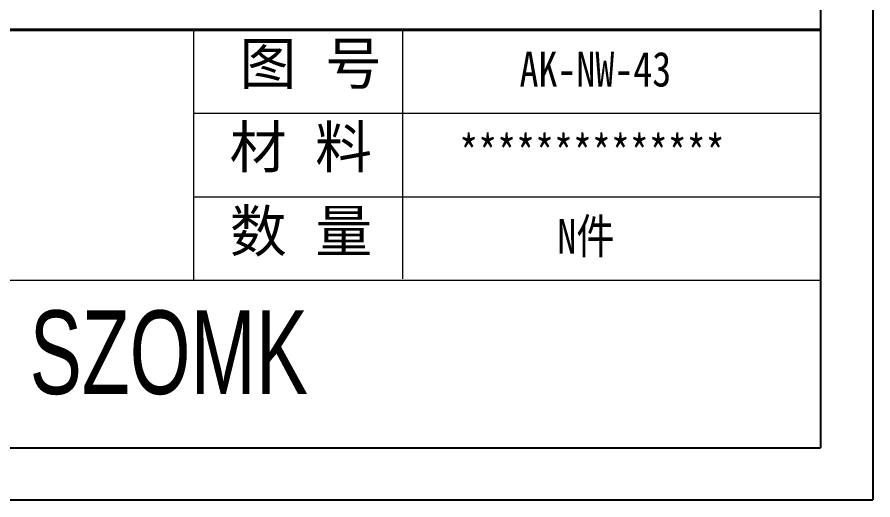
# Model space of a CAD drawing. Header units: inches. Extents: x -602 to 2189, y 557 to 1254.
# Drawn here: x 111.2 to 382.9, y 557.2 to 710.6 of the extents above; entities that cross this region are included whole.
import ezdxf

# ---------------------------------------------------------------- set-up
doc = ezdxf.new("R2010")
doc.units = ezdxf.units.IN
doc.layers.add('文字', color=81, linetype='Continuous')
doc.layers.add('粗实线', color=7, linetype='Continuous', lineweight=30)
doc.layers.add('细实线', color=3, linetype='Continuous', lineweight=9)
doc.styles.get("Standard").update_dxf_attribs({"font": 'txt', "bigfont": 'gbcbig.shx'})
doc.styles.add('宋体', font='', dxfattribs={"width": 0.8, "height": 3.5})
doc.styles.add('长仿宋', font='', dxfattribs={"width": 0.7, "height": 4})
doc.styles.get('宋体').set_extended_font_data('SimSun')
doc.styles.get('长仿宋').set_extended_font_data('SimSun')

msp = doc.modelspace()

# ---------------------------------------------------------------- linework, layer by layer
for p, q in [((382.882, 1253.93), (382.882, 557.2)), ((366.293, 1237.341), (366.293, 573.789)), ((-569.315, 573.789), (366.293, 573.789)), ((-602.493, 557.2), (382.882, 557.2))]:
    msp.add_line(p, q)
at = {"layer": '粗实线', "color": 7, "lineweight": 40}
msp.add_line((366.293, 706.5), (-31.838, 706.5), dxfattribs=at)
at = {"layer": '细实线', "color": 7}
for p, q in [((167.228, 706.5), (167.228, 626.873)), ((233.583, 706.5), (233.583, 627.432)), ((366.293, 679.958), (167.228, 679.958)), ((366.293, 653.415), (167.228, 653.415)), ((366.293, 626.873), (-230.904, 626.873))]:
    msp.add_line(p, q, dxfattribs=at)

# ---------------------------------------------------------------- texts
at = {"layer": '文字', "color": 0, "char_height": 9.95328, "width": 115.0711, "attachment_point": 1, "style": '宋体'}
for s, insert in [('{\\H1.111x;AK-NW-43}', (270.719, 699.566)), ('{\\H1.111x;**************}', (251.574, 673.024)), ('{\\H1.111x;N件}', (282.759, 646.482))]:
    msp.add_mtext(s, dxfattribs=dict(at, insert=insert))
at = {"layer": '粗实线', "insert": (115.236, 617.369), "char_height": 26.54208, "width": 297.64316, "attachment_point": 1, "style": '长仿宋'}
msp.add_mtext('{\\fSTXinwei|b0|i0|c134|p2;SZOMK}', dxfattribs=at)
at = {"layer": '细实线', "color": 7, "char_height": 13.27104, "attachment_point": 1}
for s, insert, width in [('{\\fSimSun|b0|i0|c134|p54;图 号}', (181.821, 702.471), 66.3552), ('{\\fSimSun|b0|i0|c134|p54;材 料   }', (178.675, 675.928), 66.3552), ('{\\fSimSun|b0|i0|c134|p54;数 量}', (178.739, 649.256), 59.96023)]:
    msp.add_mtext(s, dxfattribs=dict(at, insert=insert, width=width))

doc.saveas('drawing.dxf')
